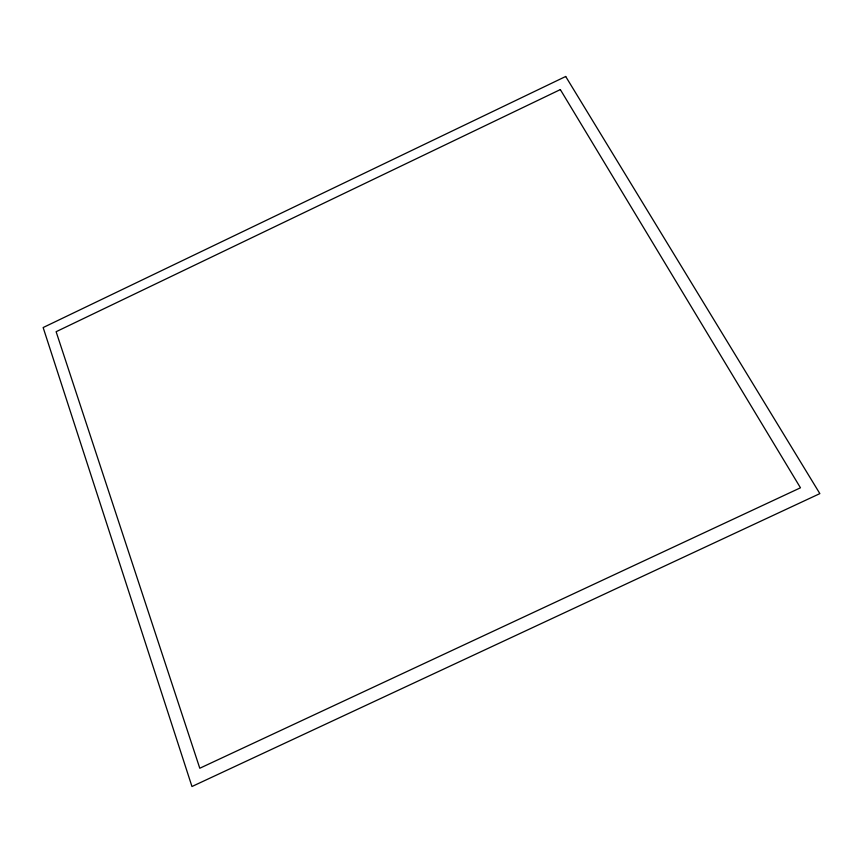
<?xml version="1.0" encoding="UTF-8"?>
<svg xmlns="http://www.w3.org/2000/svg" width="863" height="863" viewBox="0 0 863 863"><rect width="100%" height="100%" fill="white"/><g stroke="black" fill="none" stroke-linecap="round" stroke-linejoin="round"><path stroke-width="1.29" d="M565.697 76.483L43.15 327.541L191.964 786.517L819.85 493.614L565.697 76.483M560.335 89.59L56.117 331.705L199.785 768.243L800.465 487.789L560.335 89.59"/></g></svg>
